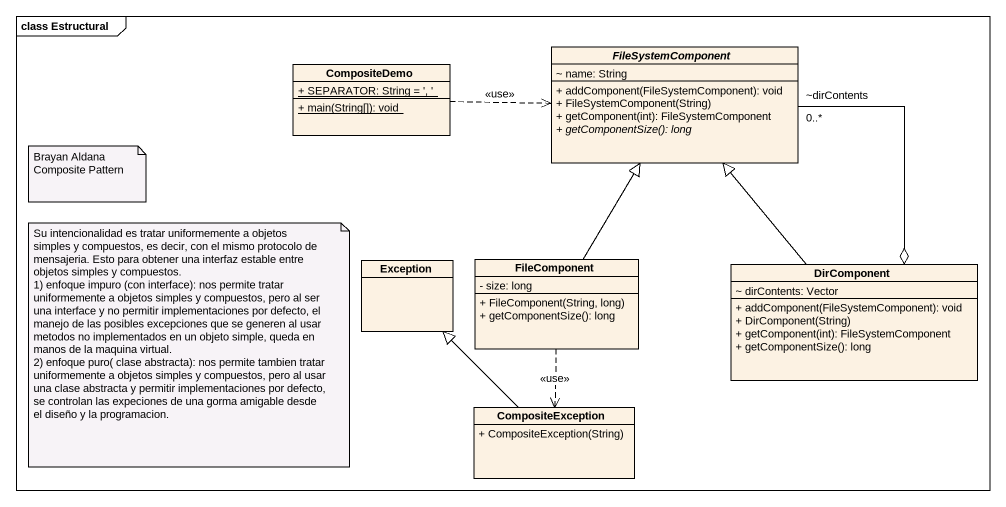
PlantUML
@startuml
mainframe class Estructural
hide circle
hide empty members
skinparam classAttributeIconSize 0
class CompositeDemo {
  {static} + SEPARATOR: String = ', '
  {static} + main(String[]): void
}
abstract class FileSystemComponent {
  ~ name: String
  + addComponent(FileSystemComponent): void
  + FileSystemComponent(String)
  + getComponent(int): FileSystemComponent
  {abstract} + getComponentSize(): long
}
class "Exception" as Exception_
class FileComponent {
  - size: long
  + FileComponent(String, long)
  + getComponentSize(): long
}
class DirComponent {
  ~ dirContents: Vector
  + addComponent(FileSystemComponent): void
  + DirComponent(String)
  + getComponent(int): FileSystemComponent
  + getComponentSize(): long
}
class CompositeException {
  + CompositeException(String)
}
CompositeDemo .right.> FileSystemComponent : <<use>>
FileSystemComponent "~dirContents\n0..*" --o DirComponent
FileComponent -up-|> FileSystemComponent
FileComponent ..> CompositeException : <<use>>
DirComponent -up-|> FileSystemComponent
CompositeException -up-|> Exception_
note as N1
  Brayan Aldana
  Composite Pattern
end note
note as N2
  Su intencionalidad es tratar uniformemente a objetos simples y compuestos, es decir, con el mismo protocolo de mensajeria. Esto para obtener una interfaz estable entre objetos simples y compuestos.
  1) enfoque impuro (con interface): nos permite tratar uniformemente a objetos simples y compuestos, pero al ser una interface y no permitir implementaciones por defecto, el manejo de las posibles excepciones que se generen al usar metodos no implementados en un objeto simple, queda en manos de la maquina virtual.
  2) enfoque puro( clase abstracta): nos permite tambien tratar uniformemente a objetos simples y compuestos, pero al usar una clase abstracta y permitir implementaciones por defecto, se controlan las expeciones de una gorma amigable desde el diseño y la programacion.
end note
@enduml
